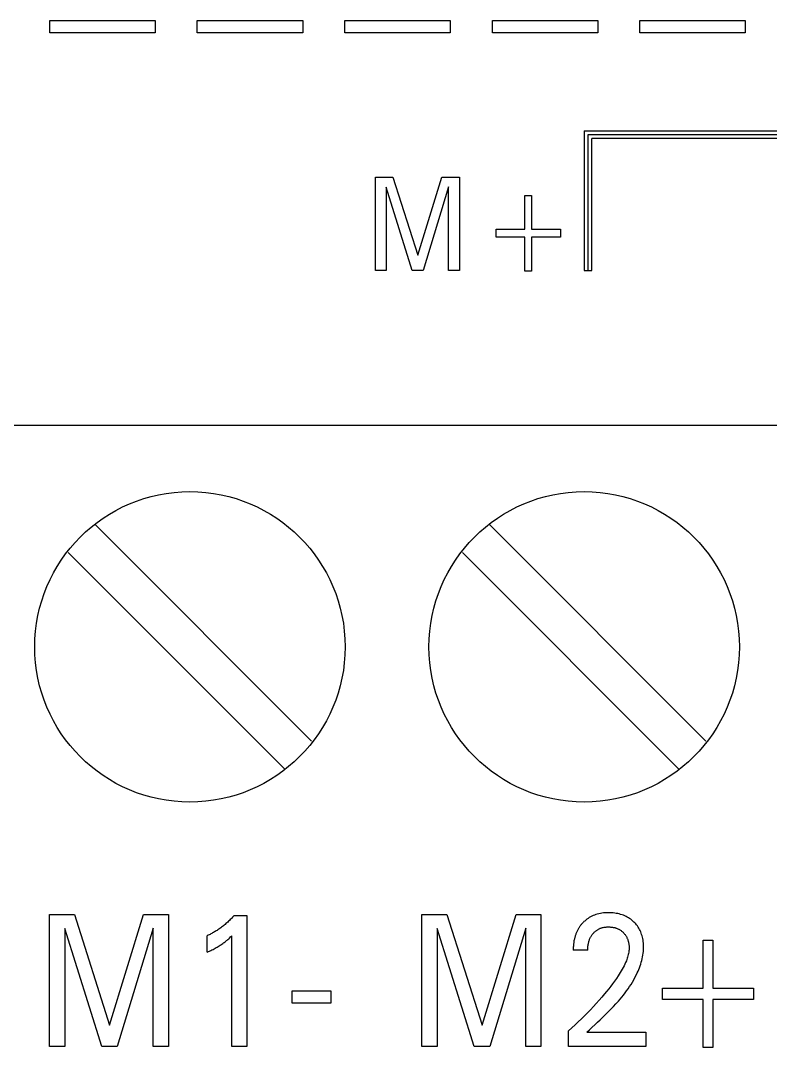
# Model space of a CAD drawing. Extents: x 0 to 420, y 0 to 297.
# Drawn here: x 156.29 to 165.95, y 174.62 to 187.85 of the extents above; entities that cross this region are included whole.
import ezdxf

# ---------------------------------------------------------------- set-up
doc = ezdxf.new("R2010")
doc.units = 0
doc.header["$LTSCALE"] = 23.1
doc.layers.add('10000_FRONT', color=7, linetype='CONTINUOUS')

msp = doc.modelspace()

# ---------------------------------------------------------------- linework, layer by layer
at = {"layer": '10000_FRONT', "color": 7, "linetype": 'CONTINUOUS'}
for p, q in [((156.666, 187.686), (156.666, 187.846)), ((156.666, 187.846), (158.025, 187.846)), ((158.025, 187.846), (158.025, 187.686)), ((158.567, 187.686), (158.567, 187.846)), ((158.567, 187.846), (159.926, 187.846)), ((159.926, 187.846), (159.926, 187.686)), ((160.468, 187.686), (160.468, 187.846)), ((160.468, 187.846), (161.826, 187.846)), ((161.826, 187.846), (161.826, 187.686)), ((162.369, 187.686), (162.369, 187.846)), ((162.369, 187.846), (163.727, 187.846)), ((163.727, 187.846), (163.727, 187.686)), ((164.269, 187.686), (164.269, 187.846)), ((164.269, 187.846), (165.628, 187.846)), ((165.628, 187.846), (165.628, 187.686)), ((158.025, 187.686), (156.666, 187.686)), ((159.926, 187.686), (158.567, 187.686)), ((161.826, 187.686), (160.468, 187.686)), ((163.727, 187.686), (162.369, 187.686)), ((165.628, 187.686), (164.269, 187.686)), ((163.552, 186.427), (163.552, 184.627)), ((163.552, 186.427), (169.752, 186.427)), ((163.602, 184.627), (163.602, 186.377)), ((163.602, 186.377), (169.752, 186.377)), ((163.652, 184.627), (163.652, 186.327)), ((169.752, 186.327), (163.652, 186.327)), ((160.862, 184.627), (160.862, 185.827)), ((160.862, 185.827), (161.088, 185.827)), ((161.088, 185.827), (161.409, 184.823)), ((161.409, 184.823), (161.719, 185.827)), ((161.719, 185.827), (161.945, 185.827)), ((161.945, 185.827), (161.945, 184.627)), ((161.002, 185.701), (161.002, 184.627)), ((161.338, 184.627), (161.002, 185.701)), ((161.805, 185.703), (161.478, 184.627)), ((161.805, 184.627), (161.805, 185.703)), ((162.789, 185.158), (162.789, 185.594)), ((162.789, 185.594), (162.875, 185.594)), ((162.875, 185.594), (162.875, 185.158)), ((162.418, 185.056), (162.418, 185.158)), ((162.418, 185.158), (162.789, 185.158)), ((162.875, 185.158), (163.246, 185.158)), ((163.246, 185.158), (163.246, 185.056)), ((162.789, 185.056), (162.418, 185.056)), ((162.789, 184.619), (162.789, 185.056)), ((162.875, 185.056), (162.875, 184.619)), ((163.246, 185.056), (162.875, 185.056)), ((161.002, 184.627), (160.862, 184.627)), ((161.478, 184.627), (161.338, 184.627)), ((161.945, 184.627), (161.805, 184.627)), ((162.875, 184.619), (162.789, 184.619)), ((163.552, 184.627), (163.652, 184.627)), ((177.762, 182.627), (144.262, 182.627)), ((160.04, 178.563), (157.255, 181.348)), ((165.12, 178.563), (162.335, 181.348)), ((156.905, 180.991), (159.689, 178.206)), ((161.985, 180.991), (164.769, 178.206)), ((156.662, 174.627), (156.662, 176.327)), ((156.662, 176.327), (156.983, 176.327)), ((156.983, 176.327), (157.436, 174.904)), ((157.436, 174.904), (157.876, 176.327)), ((157.876, 176.327), (158.196, 176.327)), ((158.196, 176.327), (158.196, 174.627)), ((158.959, 176.232), (158.948, 176.222)), ((158.97, 176.242), (158.959, 176.232)), ((158.98, 176.252), (158.97, 176.242)), ((158.991, 176.263), (158.98, 176.252)), ((159.002, 176.273), (158.991, 176.263)), ((159.012, 176.284), (159.002, 176.273)), ((159.022, 176.295), (159.012, 176.284)), ((159.032, 176.306), (159.022, 176.295)), ((159.042, 176.317), (159.032, 176.306)), ((159.042, 176.317), (159.206, 176.317)), ((159.206, 176.317), (159.206, 174.627)), ((161.462, 174.627), (161.462, 176.327)), ((161.462, 176.327), (161.783, 176.327)), ((161.783, 176.327), (162.236, 174.904)), ((162.236, 174.904), (162.676, 176.327)), ((162.676, 176.327), (162.996, 176.327)), ((162.996, 176.327), (162.996, 174.627)), ((163.542, 176.229), (163.536, 176.223)), ((163.55, 176.237), (163.542, 176.229)), ((163.559, 176.245), (163.55, 176.237)), ((163.572, 176.257), (163.559, 176.245)), ((163.587, 176.268), (163.572, 176.257)), ((163.602, 176.279), (163.587, 176.268)), ((163.617, 176.289), (163.602, 176.279)), ((163.633, 176.298), (163.617, 176.289)), ((163.65, 176.307), (163.633, 176.298)), ((163.667, 176.315), (163.65, 176.307)), ((163.685, 176.322), (163.667, 176.315)), ((163.703, 176.328), (163.685, 176.322)), ((163.721, 176.334), (163.703, 176.328)), ((163.74, 176.339), (163.721, 176.334)), ((163.761, 176.343), (163.74, 176.339)), ((163.781, 176.346), (163.761, 176.343)), ((163.802, 176.349), (163.781, 176.346)), ((163.823, 176.351), (163.802, 176.349)), ((163.844, 176.352), (163.823, 176.351)), ((163.865, 176.352), (163.844, 176.352)), ((163.885, 176.352), (163.865, 176.352)), ((163.905, 176.351), (163.885, 176.352)), ((163.926, 176.349), (163.905, 176.351)), ((163.946, 176.347), (163.926, 176.349)), ((163.966, 176.344), (163.946, 176.347)), ((163.986, 176.34), (163.966, 176.344)), ((164.004, 176.336), (163.986, 176.34)), ((164.022, 176.331), (164.004, 176.336)), ((164.04, 176.325), (164.022, 176.331)), ((164.058, 176.319), (164.04, 176.325)), ((164.075, 176.312), (164.058, 176.319)), ((164.092, 176.304), (164.075, 176.312)), ((164.108, 176.296), (164.092, 176.304)), ((164.123, 176.287), (164.108, 176.296)), ((164.138, 176.277), (164.123, 176.287)), ((164.153, 176.267), (164.138, 176.277)), ((164.167, 176.256), (164.153, 176.267)), ((164.181, 176.244), (164.167, 176.256)), ((164.194, 176.232), (164.181, 176.244)), ((164.206, 176.22), (164.194, 176.232)), ((156.86, 176.149), (156.86, 174.627)), ((157.336, 174.627), (156.86, 176.149)), ((157.999, 176.151), (157.535, 174.627)), ((157.999, 174.627), (157.999, 176.151)), ((158.777, 176.097), (158.765, 176.091)), ((158.788, 176.104), (158.777, 176.097)), ((158.799, 176.111), (158.788, 176.104)), ((158.81, 176.118), (158.799, 176.111)), ((158.821, 176.125), (158.81, 176.118)), ((158.833, 176.133), (158.821, 176.125)), ((158.845, 176.141), (158.833, 176.133)), ((158.857, 176.149), (158.845, 176.141)), ((158.869, 176.157), (158.857, 176.149)), ((158.88, 176.166), (158.869, 176.157)), ((158.892, 176.175), (158.88, 176.166)), ((158.903, 176.184), (158.892, 176.175)), ((158.914, 176.193), (158.903, 176.184)), ((158.925, 176.202), (158.914, 176.193)), ((158.936, 176.212), (158.925, 176.202)), ((158.948, 176.222), (158.936, 176.212)), ((161.66, 176.149), (161.66, 174.627)), ((162.136, 174.627), (161.66, 176.149)), ((162.799, 176.151), (162.335, 174.627)), ((162.799, 174.627), (162.799, 176.151)), ((163.453, 176.098), (163.45, 176.09)), ((163.457, 176.107), (163.453, 176.098)), ((163.461, 176.115), (163.457, 176.107)), ((163.465, 176.123), (163.461, 176.115)), ((163.469, 176.131), (163.465, 176.123)), ((163.473, 176.139), (163.469, 176.131)), ((163.478, 176.147), (163.473, 176.139)), ((163.482, 176.154), (163.478, 176.147)), ((163.487, 176.161), (163.482, 176.154)), ((163.492, 176.169), (163.487, 176.161)), ((163.497, 176.176), (163.492, 176.169)), ((163.502, 176.183), (163.497, 176.176)), ((163.507, 176.19), (163.502, 176.183)), ((163.513, 176.197), (163.507, 176.19)), ((163.518, 176.204), (163.513, 176.197)), ((163.524, 176.21), (163.518, 176.204)), ((163.53, 176.217), (163.524, 176.21)), ((163.536, 176.223), (163.53, 176.217)), ((163.672, 176.088), (163.677, 176.094)), ((163.677, 176.094), (163.682, 176.1)), ((163.682, 176.1), (163.688, 176.105)), ((163.688, 176.105), (163.694, 176.11)), ((163.694, 176.11), (163.7, 176.115)), ((163.7, 176.115), (163.706, 176.12)), ((163.706, 176.12), (163.712, 176.125)), ((163.712, 176.125), (163.719, 176.129)), ((163.719, 176.129), (163.726, 176.133)), ((163.726, 176.133), (163.732, 176.137)), ((163.732, 176.137), (163.739, 176.141)), ((163.739, 176.141), (163.746, 176.144)), ((163.746, 176.144), (163.753, 176.148)), ((163.753, 176.148), (163.76, 176.151)), ((163.76, 176.151), (163.768, 176.153)), ((163.768, 176.153), (163.775, 176.156)), ((163.775, 176.156), (163.782, 176.158)), ((163.782, 176.158), (163.79, 176.16)), ((163.79, 176.16), (163.799, 176.162)), ((163.799, 176.162), (163.808, 176.164)), ((163.808, 176.164), (163.818, 176.166)), ((163.818, 176.166), (163.827, 176.167)), ((163.827, 176.167), (163.836, 176.168)), ((163.836, 176.168), (163.846, 176.169)), ((163.846, 176.169), (163.855, 176.169)), ((163.855, 176.169), (163.865, 176.169)), ((163.865, 176.169), (163.874, 176.169)), ((163.874, 176.169), (163.883, 176.169)), ((163.883, 176.169), (163.892, 176.168)), ((163.892, 176.168), (163.901, 176.167)), ((163.901, 176.167), (163.91, 176.166)), ((163.91, 176.166), (163.919, 176.165)), ((163.919, 176.165), (163.928, 176.163)), ((163.928, 176.163), (163.937, 176.162)), ((163.937, 176.162), (163.946, 176.16)), ((163.946, 176.16), (163.954, 176.157)), ((163.954, 176.157), (163.962, 176.155)), ((163.962, 176.155), (163.97, 176.152)), ((163.97, 176.152), (163.977, 176.149)), ((163.977, 176.149), (163.985, 176.146)), ((163.985, 176.146), (163.993, 176.142)), ((163.993, 176.142), (164, 176.139)), ((164, 176.139), (164.007, 176.135)), ((164.007, 176.135), (164.014, 176.13)), ((164.014, 176.13), (164.021, 176.126)), ((164.021, 176.126), (164.028, 176.121)), ((164.028, 176.121), (164.035, 176.116)), ((164.035, 176.116), (164.041, 176.111)), ((164.041, 176.111), (164.047, 176.106)), ((164.047, 176.106), (164.053, 176.1)), ((164.053, 176.1), (164.059, 176.095)), ((164.059, 176.095), (164.064, 176.089)), ((164.217, 176.207), (164.206, 176.22)), ((164.228, 176.194), (164.217, 176.207)), ((164.239, 176.181), (164.228, 176.194)), ((164.248, 176.167), (164.239, 176.181)), ((164.257, 176.152), (164.248, 176.167)), ((164.266, 176.137), (164.257, 176.152)), ((164.274, 176.121), (164.266, 176.137)), ((164.281, 176.105), (164.274, 176.121)), ((164.288, 176.089), (164.281, 176.105)), ((158.708, 176.061), (158.696, 176.056)), ((158.696, 175.844), (158.696, 176.056)), ((158.719, 176.067), (158.708, 176.061)), ((158.731, 176.073), (158.719, 176.067)), ((158.743, 176.079), (158.731, 176.073)), ((158.754, 176.085), (158.743, 176.079)), ((158.765, 176.091), (158.754, 176.085)), ((158.894, 175.954), (158.904, 175.962)), ((158.904, 175.962), (158.915, 175.97)), ((158.915, 175.97), (158.925, 175.978)), ((158.925, 175.978), (158.934, 175.985)), ((158.934, 175.985), (158.943, 175.992)), ((158.943, 175.992), (158.952, 176)), ((158.952, 176), (158.962, 176.008)), ((158.962, 176.008), (158.972, 176.017)), ((158.972, 176.017), (158.981, 176.025)), ((158.981, 176.025), (158.997, 176.04)), ((158.997, 176.04), (159.012, 176.055)), ((159.012, 174.627), (159.012, 176.055)), ((163.418, 175.97), (163.417, 175.96)), ((163.42, 175.98), (163.418, 175.97)), ((163.421, 175.991), (163.42, 175.98)), ((163.423, 176.001), (163.421, 175.991)), ((163.426, 176.011), (163.423, 176.001)), ((163.428, 176.02), (163.426, 176.011)), ((163.43, 176.029), (163.428, 176.02)), ((163.432, 176.038), (163.43, 176.029)), ((163.435, 176.047), (163.432, 176.038)), ((163.437, 176.055), (163.435, 176.047)), ((163.44, 176.064), (163.437, 176.055)), ((163.443, 176.073), (163.44, 176.064)), ((163.446, 176.081), (163.443, 176.073)), ((163.45, 176.09), (163.446, 176.081)), ((163.607, 175.955), (163.609, 175.964)), ((163.609, 175.964), (163.611, 175.973)), ((163.611, 175.973), (163.614, 175.983)), ((163.614, 175.983), (163.616, 175.992)), ((163.616, 175.992), (163.62, 176.001)), ((163.62, 176.001), (163.623, 176.01)), ((163.623, 176.01), (163.627, 176.019)), ((163.627, 176.019), (163.631, 176.028)), ((163.631, 176.028), (163.635, 176.035)), ((163.635, 176.035), (163.638, 176.042)), ((163.638, 176.042), (163.643, 176.049)), ((163.643, 176.049), (163.647, 176.056)), ((163.647, 176.056), (163.651, 176.063)), ((163.651, 176.063), (163.656, 176.07)), ((163.656, 176.07), (163.661, 176.076)), ((163.661, 176.076), (163.666, 176.082)), ((163.666, 176.082), (163.672, 176.088)), ((164.064, 176.089), (164.069, 176.083)), ((164.069, 176.083), (164.074, 176.077)), ((164.074, 176.077), (164.079, 176.071)), ((164.079, 176.071), (164.084, 176.065)), ((164.084, 176.065), (164.088, 176.058)), ((164.088, 176.058), (164.092, 176.051)), ((164.092, 176.051), (164.096, 176.045)), ((164.096, 176.045), (164.1, 176.037)), ((164.1, 176.037), (164.104, 176.03)), ((164.104, 176.03), (164.107, 176.022)), ((164.107, 176.022), (164.11, 176.015)), ((164.11, 176.015), (164.113, 176.007)), ((164.113, 176.007), (164.116, 175.999)), ((164.116, 175.999), (164.118, 175.991)), ((164.118, 175.991), (164.12, 175.983)), ((164.12, 175.983), (164.122, 175.975)), ((164.122, 175.975), (164.124, 175.966)), ((164.124, 175.966), (164.126, 175.957)), ((164.293, 176.072), (164.288, 176.089)), ((164.299, 176.055), (164.293, 176.072)), ((164.303, 176.038), (164.299, 176.055)), ((164.307, 176.019), (164.303, 176.038)), ((164.311, 176), (164.307, 176.019)), ((164.314, 175.98), (164.311, 176)), ((164.316, 175.961), (164.314, 175.98)), ((164.317, 175.941), (164.316, 175.961)), ((165.087, 175.379), (165.087, 175.997)), ((165.087, 175.997), (165.21, 175.997)), ((165.21, 175.997), (165.21, 175.379)), ((158.696, 175.844), (158.711, 175.851)), ((158.711, 175.851), (158.726, 175.858)), ((158.726, 175.858), (158.741, 175.865)), ((158.741, 175.865), (158.755, 175.872)), ((158.755, 175.872), (158.77, 175.88)), ((158.77, 175.88), (158.785, 175.888)), ((158.785, 175.888), (158.798, 175.895)), ((158.798, 175.895), (158.811, 175.902)), ((158.811, 175.902), (158.823, 175.909)), ((158.823, 175.909), (158.836, 175.917)), ((158.836, 175.917), (158.849, 175.924)), ((158.849, 175.924), (158.861, 175.932)), ((158.861, 175.932), (158.872, 175.939)), ((158.872, 175.939), (158.883, 175.947)), ((158.883, 175.947), (158.894, 175.954)), ((163.412, 175.909), (163.411, 175.899)), ((163.411, 175.899), (163.411, 175.888)), ((163.411, 175.888), (163.411, 175.878)), ((163.411, 175.878), (163.411, 175.868)), ((163.598, 175.868), (163.411, 175.868)), ((163.413, 175.919), (163.412, 175.909)), ((163.414, 175.94), (163.413, 175.929)), ((163.413, 175.929), (163.413, 175.919)), ((163.415, 175.95), (163.414, 175.94)), ((163.417, 175.96), (163.415, 175.95)), ((163.598, 175.879), (163.599, 175.89)), ((163.598, 175.868), (163.598, 175.879)), ((163.599, 175.9), (163.6, 175.911)), ((163.599, 175.89), (163.599, 175.9)), ((163.6, 175.911), (163.601, 175.922)), ((163.601, 175.922), (163.603, 175.933)), ((163.603, 175.933), (163.604, 175.944)), ((163.604, 175.944), (163.607, 175.955)), ((164.127, 175.844), (164.124, 175.828)), ((164.126, 175.957), (164.127, 175.948)), ((164.127, 175.948), (164.129, 175.938)), ((164.129, 175.86), (164.127, 175.844)), ((164.129, 175.938), (164.13, 175.929)), ((164.13, 175.876), (164.129, 175.86)), ((164.13, 175.929), (164.13, 175.92)), ((164.13, 175.92), (164.131, 175.911)), ((164.131, 175.892), (164.13, 175.876)), ((164.131, 175.911), (164.131, 175.901)), ((164.131, 175.901), (164.131, 175.892)), ((164.31, 175.806), (164.313, 175.83)), ((164.313, 175.83), (164.316, 175.854)), ((164.316, 175.854), (164.318, 175.878)), ((164.318, 175.921), (164.317, 175.941)), ((164.318, 175.902), (164.318, 175.921)), ((164.318, 175.878), (164.318, 175.902)), ((164.086, 175.711), (164.076, 175.689)), ((164.096, 175.734), (164.086, 175.711)), ((164.102, 175.75), (164.096, 175.734)), ((164.107, 175.765), (164.102, 175.75)), ((164.112, 175.781), (164.107, 175.765)), ((164.116, 175.796), (164.112, 175.781)), ((164.12, 175.812), (164.116, 175.796)), ((164.124, 175.828), (164.12, 175.812)), ((164.281, 175.69), (164.288, 175.713)), ((164.288, 175.713), (164.295, 175.736)), ((164.295, 175.736), (164.301, 175.759)), ((164.301, 175.759), (164.306, 175.783)), ((164.306, 175.783), (164.31, 175.806)), ((164.017, 175.581), (164.004, 175.56)), ((164.03, 175.602), (164.017, 175.581)), ((164.042, 175.623), (164.03, 175.602)), ((164.054, 175.645), (164.042, 175.623)), ((164.066, 175.667), (164.054, 175.645)), ((164.076, 175.689), (164.066, 175.667)), ((164.222, 175.547), (164.237, 175.577)), ((164.237, 175.577), (164.247, 175.599)), ((164.247, 175.599), (164.256, 175.621)), ((164.256, 175.621), (164.265, 175.644)), ((164.265, 175.644), (164.274, 175.667)), ((164.274, 175.667), (164.281, 175.69)), ((163.919, 175.437), (163.894, 175.404)), ((163.943, 175.471), (163.919, 175.437)), ((163.967, 175.505), (163.943, 175.471)), ((163.991, 175.539), (163.967, 175.505)), ((164.004, 175.56), (163.991, 175.539)), ((164.156, 175.429), (164.174, 175.458)), ((164.174, 175.458), (164.191, 175.487)), ((164.191, 175.487), (164.207, 175.517)), ((164.207, 175.517), (164.222, 175.547)), ((159.79, 175.186), (159.79, 175.346)), ((159.79, 175.346), (160.287, 175.346)), ((160.287, 175.346), (160.287, 175.186)), ((163.815, 175.306), (163.78, 175.265)), ((163.842, 175.339), (163.815, 175.306)), ((163.868, 175.371), (163.842, 175.339)), ((163.894, 175.404), (163.868, 175.371)), ((164.058, 175.292), (164.079, 175.319)), ((164.079, 175.319), (164.099, 175.346)), ((164.099, 175.346), (164.119, 175.373)), ((164.119, 175.373), (164.138, 175.401)), ((164.138, 175.401), (164.156, 175.429)), ((164.562, 175.234), (164.562, 175.379)), ((164.562, 175.379), (165.087, 175.379)), ((165.21, 175.379), (165.736, 175.379)), ((165.736, 175.379), (165.736, 175.234)), ((160.287, 175.186), (159.79, 175.186)), ((163.709, 175.184), (163.672, 175.144)), ((163.745, 175.224), (163.709, 175.184)), ((163.78, 175.265), (163.745, 175.224)), ((163.929, 175.143), (163.961, 175.178)), ((163.961, 175.178), (163.993, 175.214)), ((163.993, 175.214), (164.015, 175.24)), ((164.015, 175.24), (164.037, 175.266)), ((164.037, 175.266), (164.058, 175.292)), ((165.087, 175.234), (164.562, 175.234)), ((165.087, 174.616), (165.087, 175.234)), ((165.21, 175.234), (165.21, 174.616)), ((165.736, 175.234), (165.21, 175.234)), ((163.596, 175.064), (163.557, 175.024)), ((163.634, 175.103), (163.596, 175.064)), ((163.672, 175.144), (163.634, 175.103)), ((163.793, 175.007), (163.828, 175.041)), ((163.828, 175.041), (163.862, 175.074)), ((163.862, 175.074), (163.896, 175.108)), ((163.896, 175.108), (163.929, 175.143)), ((163.435, 174.907), (163.394, 174.869)), ((163.477, 174.946), (163.435, 174.907)), ((163.517, 174.985), (163.477, 174.946)), ((163.557, 175.024), (163.517, 174.985)), ((163.621, 174.845), (163.724, 174.941)), ((163.724, 174.941), (163.759, 174.974)), ((163.759, 174.974), (163.793, 175.007)), ((163.394, 174.869), (163.352, 174.831)), ((163.352, 174.627), (163.352, 174.831)), ((163.587, 174.813), (163.621, 174.845)), ((163.587, 174.813), (164.348, 174.813)), ((164.348, 174.813), (164.348, 174.627)), ((156.86, 174.627), (156.662, 174.627)), ((157.535, 174.627), (157.336, 174.627)), ((158.196, 174.627), (157.999, 174.627)), ((159.206, 174.627), (159.012, 174.627)), ((161.66, 174.627), (161.462, 174.627)), ((162.335, 174.627), (162.136, 174.627)), ((162.996, 174.627), (162.799, 174.627)), ((164.348, 174.627), (163.352, 174.627)), ((165.21, 174.616), (165.087, 174.616))]:
    msp.add_line(p, q, dxfattribs=at)
for centre in [(158.472, 179.777), (163.552, 179.777)]:
    msp.add_circle(centre, 2, dxfattribs=at)

doc.saveas('drawing.dxf')
